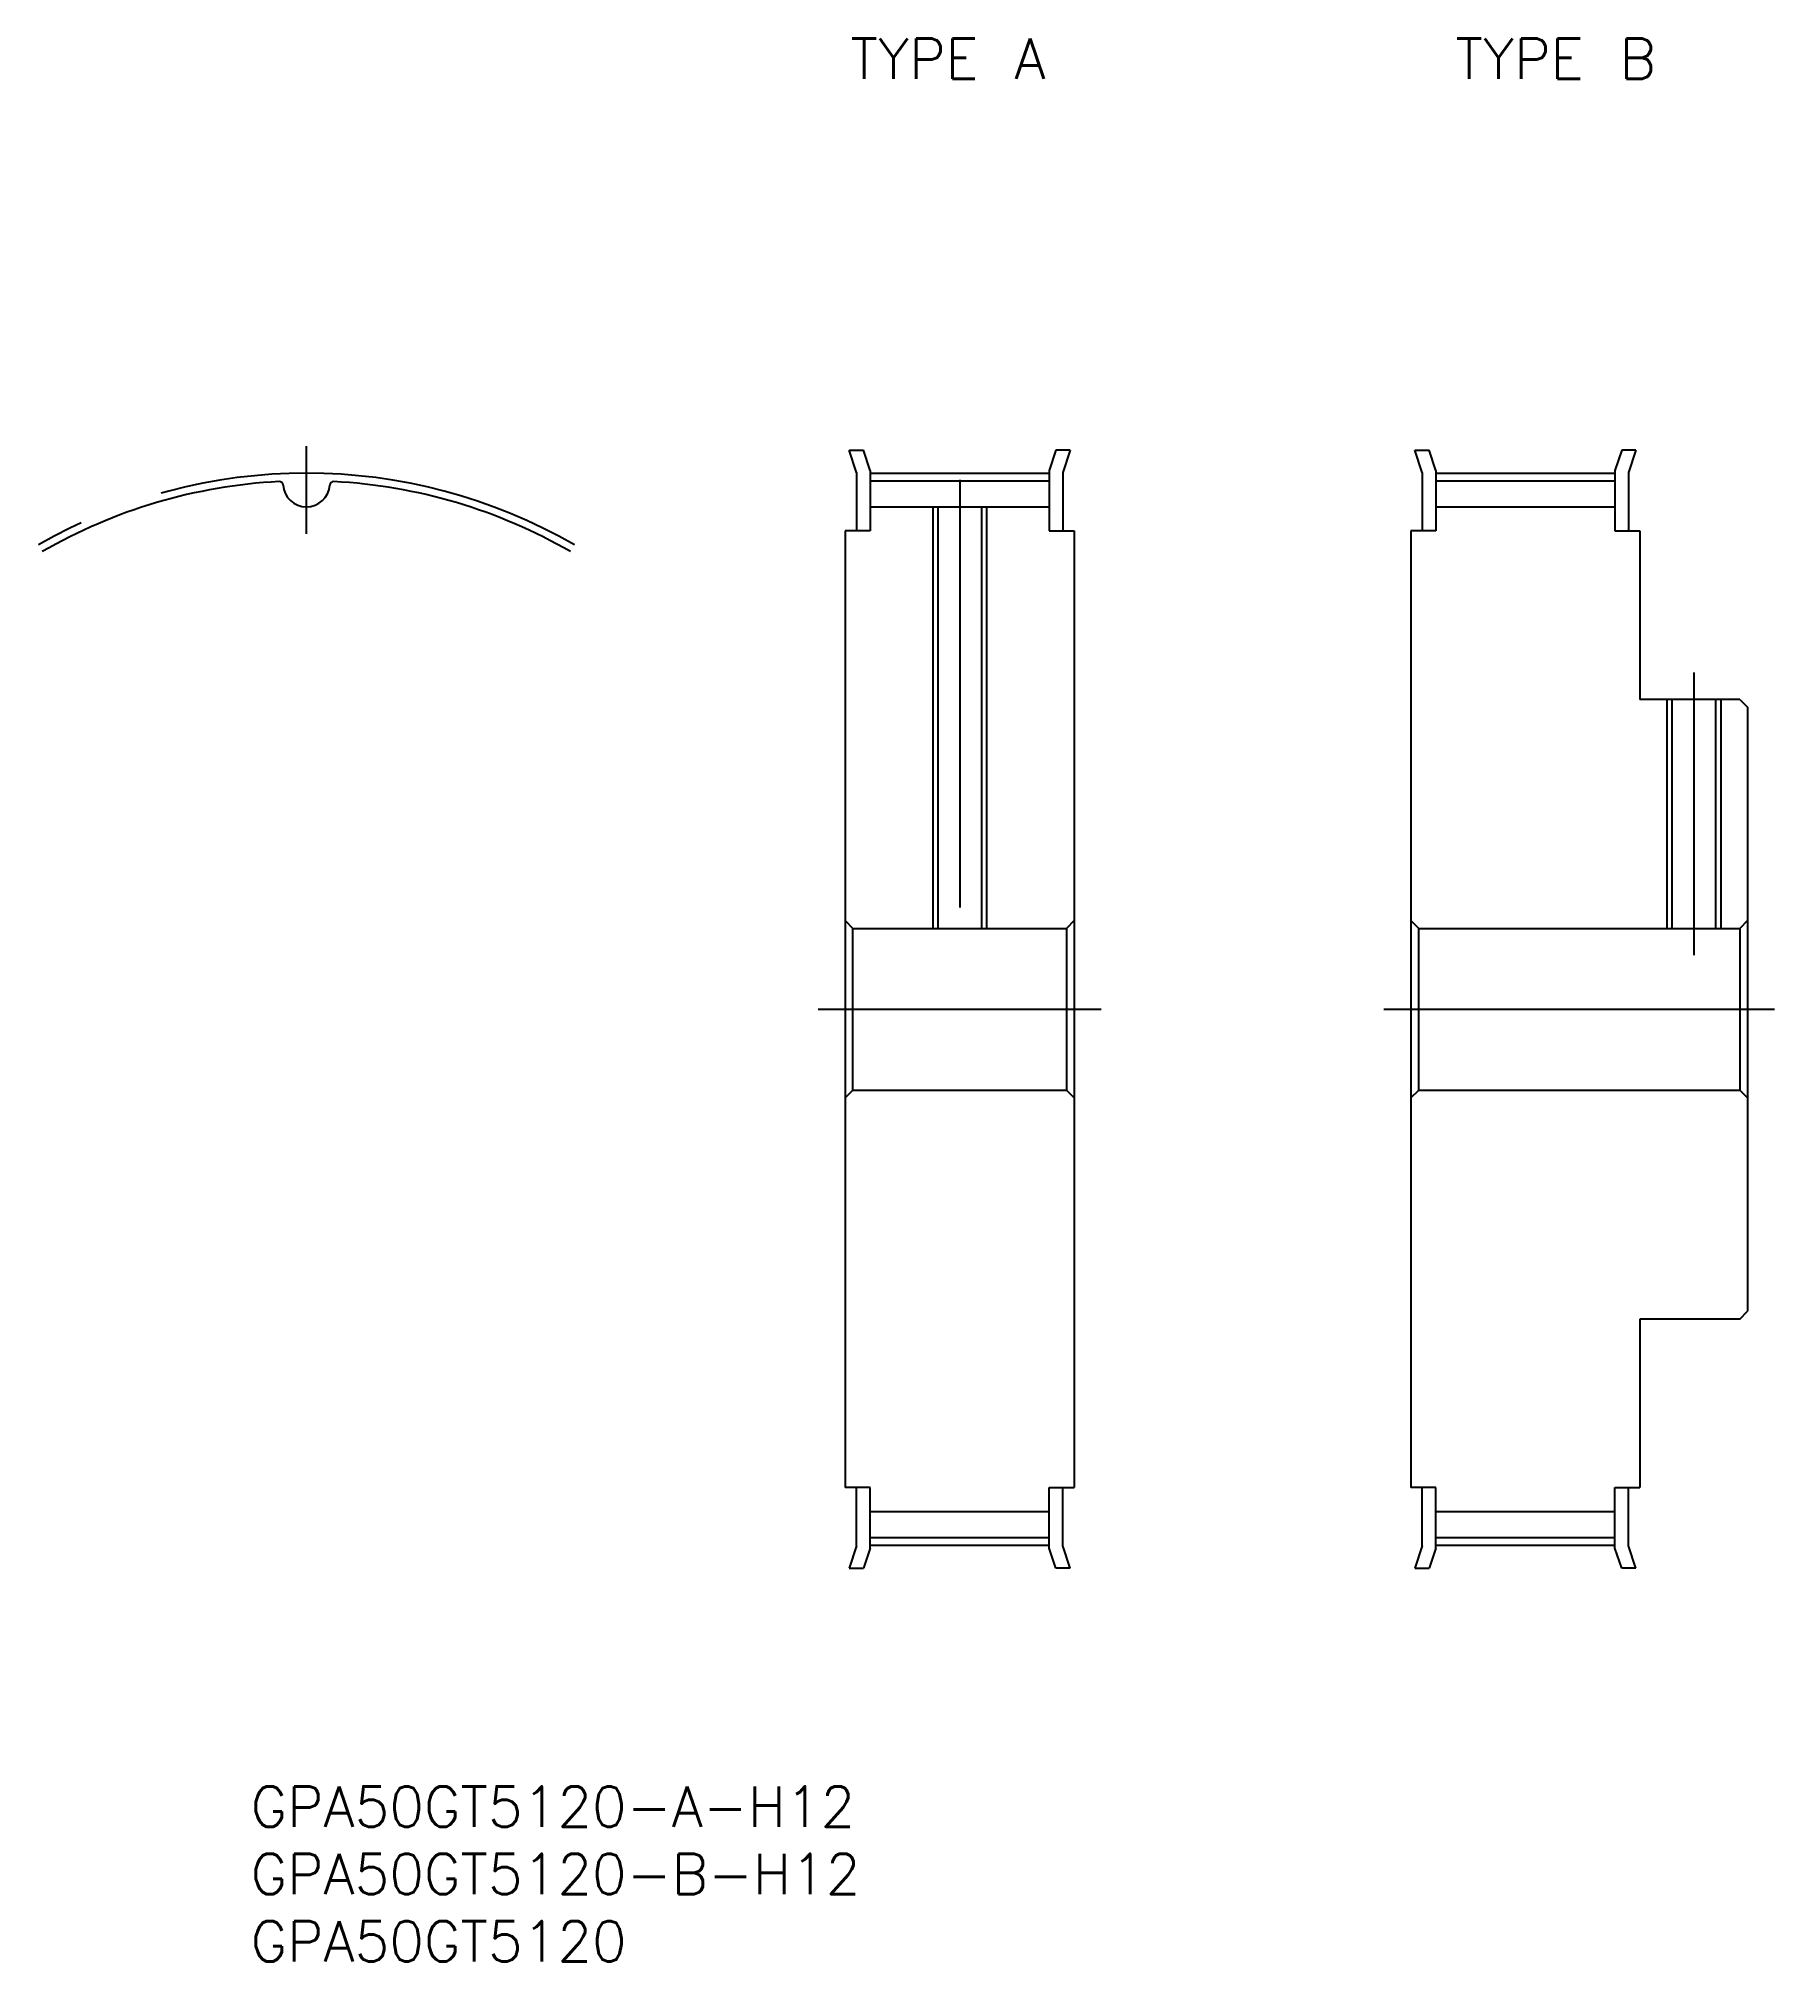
# Model space of a CAD drawing. Extents: x -20 to 109, y -71 to 72.
import ezdxf

# ---------------------------------------------------------------- set-up
doc = ezdxf.new("R2010")
doc.units = 0
doc.linetypes.add('CENTER', pattern=[50.8, 31.75, -6.35, 6.35, -6.35])
doc.layers.get('0').update_dxf_attribs({"linetype": 'CONTINUOUS'})
doc.layers.add('CENTER', color=1, linetype='CONTINUOUS')
doc.styles.get("Standard").update_dxf_attribs({"font": 'txt.shx', "height": 3, "bigfont": 'bigfont.shx'})

# ---------------------------------------------------------------- blocks, each defined once
blk = doc.blocks.new('*U2')
at = {"color": 7, "linetype": 'CONTINUOUS'}
blk.add_text('GPA50GT5120-B-H12', height=3, dxfattribs=at).set_placement((-4.13, -65.69))
blk = doc.blocks.new('*U3')
at = {"color": 7, "linetype": 'CONTINUOUS'}
blk.add_text('GPA50GT5120', height=3, dxfattribs=at).set_placement((-4.13, -70.69))
blk = doc.blocks.new('*U4')
at = {"color": 7, "linetype": 'CONTINUOUS'}
blk.add_text('TYPE A', height=3, dxfattribs=at).set_placement((40.38, 69.06))
blk = doc.blocks.new('*U5')
at = {"color": 7, "linetype": 'CONTINUOUS'}
blk.add_text('TYPE B', height=3, dxfattribs=at).set_placement((85.3, 69.06))
blk = doc.blocks.new('*U6')
at = {"color": 7, "linetype": 'CONTINUOUS'}
blk.add_text('GPA50GT5120-A-H12', height=3, dxfattribs=at).set_placement((-4.13, -60.69))

msp = doc.modelspace()

# ---------------------------------------------------------------- linework, layer by layer
at = {"color": 7, "linetype": 'CONTINUOUS'}
for p, q in [((40.3, 41.5), (41.35, 41.5)), ((40.85, 39.84), (40.3, 41.5)), ((41.85, 40), (41.35, 41.5)), ((55.65, 41.5), (55.15, 40)), ((56.7, 41.5), (55.65, 41.5)), ((56.7, 41.5), (56.15, 39.84)), ((82.3, 41.5), (83.35, 41.5)), ((82.85, 39.84), (82.3, 41.5)), ((83.85, 40), (83.35, 41.5)), ((97.65, 41.5), (97.15, 40)), ((98.7, 41.5), (97.65, 41.5)), ((98.7, 41.5), (98.15, 39.84)), ((41.85, 40), (41.85, 35.5)), ((55.15, 40), (55.15, 35.5)), ((83.85, 40), (83.85, 35.5)), ((97.15, 40), (97.15, 35.5)), ((40.85, 39.84), (40.85, 35.5)), ((41.85, 39.22), (55.15, 39.22)), ((56.15, 39.84), (56.15, 35.5)), ((82.85, 39.84), (82.85, 35.5)), ((83.85, 39.22), (97.15, 39.22)), ((98.15, 39.84), (98.15, 35.5)), ((41.85, 37.29), (55.15, 37.29)), ((46.88, 37.29), (46.88, 6)), ((50.12, 37.29), (50.12, 6)), ((83.85, 37.29), (97.15, 37.29)), ((40, 35.5), (40, -35.5)), ((41.85, 35.5), (40, 35.5)), ((55.15, 35.5), (57, 35.5)), ((57, 35.5), (57, -35.5)), ((82, 35.5), (82, -35.5)), ((83.85, 35.5), (82, 35.5)), ((97.15, 35.5), (99, 35.5)), ((99, 35.5), (99, 23)), ((106.42, 23), (99, 23)), ((101.38, 23), (101.38, 6)), ((104.62, 23), (104.62, 6)), ((106.42, 23), (107, 22.42)), ((107, 22.42), (107, -22.42)), ((40, 6.58), (40.58, 6)), ((40.58, 6), (56.42, 6)), ((40.58, -6), (40.58, 6)), ((57, 6.58), (56.42, 6)), ((56.42, 6), (56.42, -6)), ((82, 6.58), (82.58, 6)), ((82.58, 6), (106.42, 6)), ((82.58, -6), (82.58, 6)), ((107, 6.58), (106.42, 6)), ((106.42, 6), (106.42, -6)), ((40, -6.58), (40.58, -6)), ((40.58, -6), (56.42, -6)), ((57, -6.58), (56.42, -6)), ((82, -6.58), (82.58, -6)), ((82.58, -6), (106.42, -6)), ((107, -6.58), (106.42, -6)), ((106.42, -23), (107, -22.42)), ((106.42, -23), (99, -23)), ((99, -23), (99, -35.5)), ((41.85, -35.5), (40, -35.5)), ((40.85, -39.84), (40.85, -35.5)), ((41.85, -40), (41.85, -35.5)), ((55.15, -40), (55.15, -35.5)), ((55.15, -35.5), (57, -35.5)), ((56.15, -39.84), (56.15, -35.5)), ((83.85, -35.5), (82, -35.5)), ((82.85, -39.84), (82.85, -35.5)), ((83.85, -40), (83.85, -35.5)), ((97.15, -40), (97.15, -35.5)), ((97.15, -35.5), (99, -35.5)), ((98.15, -39.84), (98.15, -35.5)), ((41.85, -37.29), (55.15, -37.29)), ((83.85, -37.29), (97.15, -37.29)), ((40.85, -39.84), (40.3, -41.5)), ((41.85, -39.22), (55.15, -39.22)), ((56.7, -41.5), (56.15, -39.84)), ((82.85, -39.84), (82.3, -41.5)), ((83.85, -39.22), (97.15, -39.22)), ((98.7, -41.5), (98.15, -39.84)), ((41.85, -40), (41.35, -41.5)), ((55.65, -41.5), (55.15, -40)), ((83.85, -40), (83.35, -41.5)), ((97.65, -41.5), (97.15, -40)), ((40.3, -41.5), (41.35, -41.5)), ((56.7, -41.5), (55.65, -41.5)), ((82.3, -41.5), (83.35, -41.5)), ((98.7, -41.5), (97.65, -41.5))]:
    msp.add_line(p, q, dxfattribs=at)
at = {"color": 3, "linetype": 'CONTINUOUS'}
for p, q in [((46.5, 37.29), (46.5, 6)), ((50.5, 37.29), (50.5, 6)), ((101, 23), (101, 6)), ((105, 23), (105, 6))]:
    msp.add_line(p, q, dxfattribs=at)
at = {"color": 7, "linetype": 'CONTINUOUS'}
for centre, radius, start, end in [((0, 0), 39.22, 92.9758, 120), ((-2.02, 38.88), 0.289, 4.2164, 92.9758), ((0, 39.03), 1.74, 184.2164, 355.7836), ((2.02, 38.88), 0.29, 87.0242, 175.7836), ((0, 0), 39.22, 60, 87.0242)]:
    msp.add_arc(centre, radius, start, end, dxfattribs=at)
at = {"layer": 'CENTER', "color": 1, "linetype": 'CENTER'}
for p, q in [((0, 35.29), (0, 41.79)), ((41.85, 39.79), (55.15, 39.79)), ((48.5, 39.29), (48.5, 4)), ((83.85, 39.79), (97.15, 39.79)), ((103, 25), (103, 4)), ((38, 0), (59, 0)), ((80, 0), (109, 0)), ((41.85, -39.79), (55.15, -39.79)), ((83.85, -39.79), (97.15, -39.79))]:
    msp.add_line(p, q, dxfattribs=at)
msp.add_arc((0, 0), 39.79, 60, 120, dxfattribs=at)

# ---------------------------------------------------------------- block references
at = {"color": 7, "linetype": 'CONTINUOUS'}
for name in ['*U4', '*U5', '*U6', '*U2', '*U3']:
    msp.add_blockref(name, (0, 0), dxfattribs=at)

doc.saveas('drawing.dxf')
